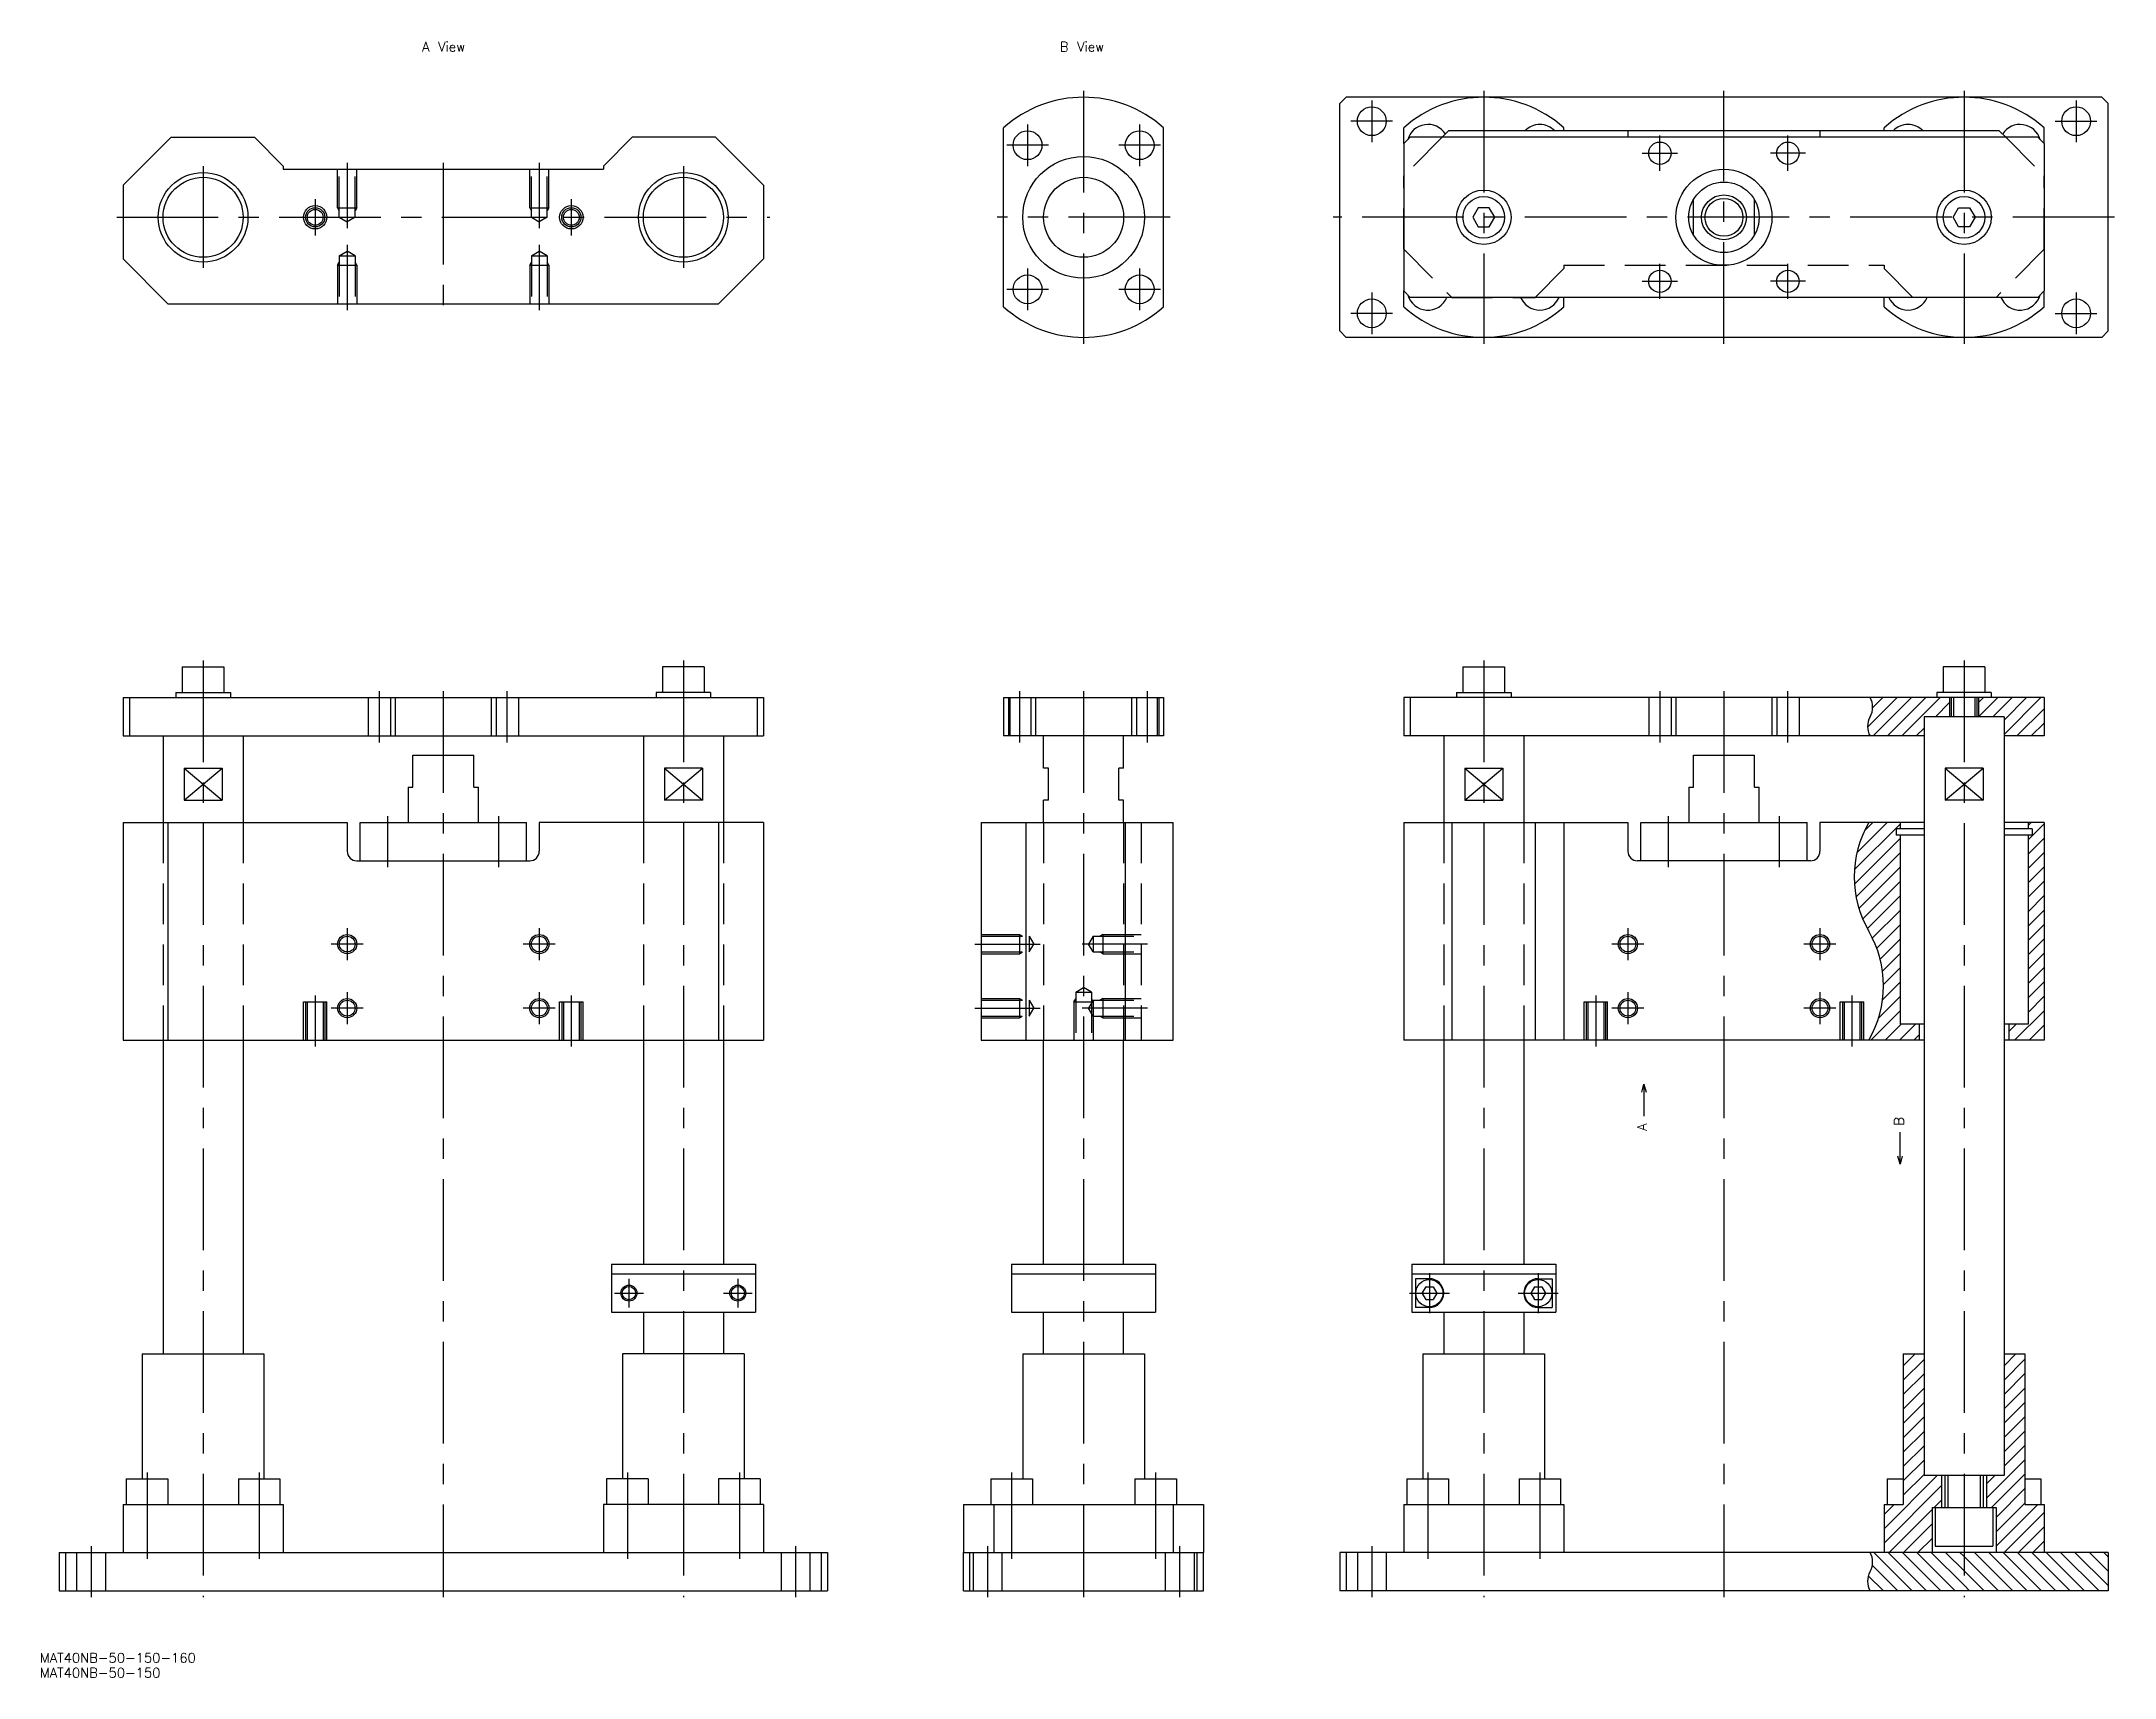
# Model space of a CAD drawing. Extents: x -325 to 322, y -456 to 55.
import ezdxf

# ---------------------------------------------------------------- set-up
doc = ezdxf.new("R2010")
doc.units = 0
doc.linetypes.add('CENTER', pattern=[50.8, 31.75, -6.35, 6.35, -6.35])
doc.linetypes.add('DASHED', pattern=[19.05, 12.7, -6.35])
doc.layers.get('0').update_dxf_attribs({"linetype": 'CONTINUOUS'})
doc.layers.add('CENTER', color=1, linetype='CENTER')
doc.styles.get("Standard").update_dxf_attribs({"font": 'txt.shx', "height": 3, "bigfont": 'bigfont.shx'})

# ---------------------------------------------------------------- blocks, each defined once
blk = doc.blocks.new('*U2')
at = {"color": 7, "linetype": 'CONTINUOUS'}
blk.add_text('MAT40NB-50-150-160', height=3, dxfattribs=at).set_placement((-326.01, -451.42))
blk = doc.blocks.new('*U3')
at = {"color": 7, "linetype": 'CONTINUOUS'}
blk.add_text('MAT40NB-50-150', height=3, dxfattribs=at).set_placement((-326.01, -456.07))
blk = doc.blocks.new('*U4')
at = {"color": 137, "linetype": 'CONTINUOUS'}
blk.add_text('A View', height=3, dxfattribs=at).set_placement((-206.61, 51.77))
blk = doc.blocks.new('*U5')
at = {"color": 137, "linetype": 'CONTINUOUS'}
blk.add_text('B View', height=3, dxfattribs=at).set_placement((-7.42, 51.77))
blk = doc.blocks.new('*U6')
at = {"color": 137, "linetype": 'CONTINUOUS'}
blk.add_text('A', height=3, rotation=90, dxfattribs=at).set_placement((175.92, -285.37))
blk = doc.blocks.new('_OPEN30')
at = {"color": 0, "linetype": 'BYBLOCK'}
for p, q in [((-1, 0.27), (0, 0)), ((0, 0), (-1, -0.27)), ((0, 0), (-1, 0))]:
    blk.add_line(p, q, dxfattribs=at)
blk = doc.blocks.new('*U7')
at = {"color": 137, "linetype": 'CONTINUOUS'}
blk.add_lwpolyline([(175, -273.198), (175, -280.698)], dxfattribs=at)
at = {"color": 137, "linetype": 'CONTINUOUS', "xscale": 2.5, "yscale": 2.5, "zscale": 2.5, "rotation": 90}
blk.add_blockref('_OPEN30', (175, -270.698), dxfattribs=at)
blk = doc.blocks.new('*U8')
at = {"color": 137, "linetype": 'CONTINUOUS'}
blk.add_lwpolyline([(255, -293.198), (255, -285.698)], dxfattribs=at)
at = {"color": 137, "linetype": 'CONTINUOUS', "xscale": 2.5, "yscale": 2.5, "zscale": 2.5, "rotation": 270}
blk.add_blockref('_OPEN30', (255, -295.698), dxfattribs=at)
blk = doc.blocks.new('*U9')
at = {"color": 137, "linetype": 'CONTINUOUS'}
blk.add_text('B', height=3, rotation=90, dxfattribs=at).set_placement((256.15, -283.71))

msp = doc.modelspace()

# ---------------------------------------------------------------- linework, layer by layer
at = {"color": 7, "linetype": 'CONTINUOUS'}
for p, q in [((80, 35.5), (82, 37.5)), ((80, -35.5), (80, 35.5)), ((318, 37.5), (82, 37.5)), ((320, 35.5), (318, 37.5)), ((320, -35.5), (320, 35.5)), ((-25, -27.95), (-25, 27.95)), ((25, -27.95), (25, 27.95)), ((100, 23), (100, 27.95)), ((114, 27), (112, 25)), ((286, 27), (114, 27)), ((150, 27), (150, 27.95)), ((170, 27), (170, 25)), ((230, 27), (230, 25)), ((250, 27), (250, 27.95)), ((286, 27), (288, 25)), ((300, 23), (300, 27.95)), ((-300, 10), (-285, 25)), ((-285, 25), (-259, 25)), ((-250, 16), (-259, 25)), ((-150, 16), (-141, 25)), ((-115, 25), (-141, 25)), ((-100, 10), (-115, 25)), ((100, 23), (102, 25)), ((100, 23), (100, -23)), ((298, 25), (102, 25)), ((300, 23), (298, 25)), ((300, 23), (300, -23)), ((-250, 16), (-250, 15)), ((-250, 15), (-150, 15)), ((-150, 16), (-150, 15)), ((-300, 10), (-300, -13)), ((-100, 10), (-100, -13)), ((123.28, 2.97), (121.57, 0)), ((121.57, 0), (123.28, -2.97)), ((126.71, 2.97), (123.28, 2.97)), ((128.43, 0), (126.71, 2.97)), ((126.71, -2.97), (128.43, 0)), ((190.5, -5.55), (190.5, 5.55)), ((209.5, -5.55), (209.5, 5.55)), ((271.57, 0), (273.29, 2.97)), ((273.29, -2.97), (271.57, 0)), ((273.29, 2.97), (276.71, 2.97)), ((276.71, 2.97), (278.43, 0)), ((278.43, 0), (276.71, -2.97)), ((123.28, -2.97), (126.71, -2.97)), ((276.71, -2.97), (273.29, -2.97)), ((-286, -27), (-300, -13)), ((-114, -27), (-100, -13)), ((100, -23), (102, -25)), ((100, -27.95), (100, -23)), ((298, -25), (102, -25)), ((150, -27.95), (150, -25)), ((250, -27.95), (250, -25)), ((300, -23), (298, -25)), ((300, -27.95), (300, -23)), ((-286, -27), (-114, -27)), ((80, -35.5), (82, -37.5)), ((318, -37.5), (82, -37.5)), ((320, -35.5), (318, -37.5)), ((-281.5, -140.4), (-281.5, -148.4)), ((-281.5, -140.4), (-268.5, -140.4)), ((-268.5, -140.4), (-268.5, -148.4)), ((-131.5, -140.4), (-131.5, -148.4)), ((-118.5, -140.4), (-131.5, -140.4)), ((-118.5, -140.4), (-118.5, -148.4)), ((118.5, -140.4), (118.5, -148.4)), ((118.5, -140.4), (131.5, -140.4)), ((131.5, -140.4), (131.5, -148.4)), ((268.5, -140.4), (268.5, -148.4)), ((281.5, -140.4), (268.5, -140.4)), ((281.5, -140.4), (281.5, -148.4)), ((-283.5, -148.4), (-266.5, -148.4)), ((-283.5, -148.4), (-283.5, -150)), ((-266.5, -148.4), (-266.5, -150)), ((-116.5, -148.4), (-133.5, -148.4)), ((-133.5, -148.4), (-133.5, -150)), ((-116.5, -148.4), (-116.5, -150)), ((116.5, -148.4), (133.5, -148.4)), ((116.5, -148.4), (116.5, -150)), ((133.5, -148.4), (133.5, -150)), ((283.5, -148.4), (266.5, -148.4)), ((266.5, -148.4), (266.5, -150)), ((283.5, -148.4), (283.5, -150)), ((-300, -150), (-100, -150)), ((-300, -150), (-300, -162)), ((-298, -150), (-298, -162)), ((-102, -150), (-102, -162)), ((-100, -150), (-100, -162)), ((-25, -150), (-25, -162)), ((-25, -150), (25, -150)), ((-23, -150), (-23, -162)), ((23, -150), (23, -162)), ((25, -150), (25, -162)), ((300, -150), (100, -150)), ((100, -150), (100, -162)), ((102, -150), (102, -162)), ((270.5, -150), (270.5, -156)), ((271, -150), (271, -156)), ((279, -150), (279, -156)), ((279.5, -150), (279.5, -156)), ((300, -150), (300, -162)), ((262.5, -156), (262.5, -393)), ((275, -156), (262.5, -156)), ((287.5, -156), (275, -156)), ((287.5, -156), (287.5, -393)), ((-300, -162), (-100, -162)), ((-287.5, -162), (-287.5, -189)), ((-262.5, -162), (-262.5, -189)), ((-209.5, -178), (-209.5, -168)), ((-209.5, -168), (-190.5, -168)), ((-190.5, -178), (-190.5, -168)), ((-137.5, -162), (-137.5, -189)), ((-112.5, -162), (-112.5, -189)), ((25, -162), (-25, -162)), ((-12.5, -172), (-12.5, -162)), ((12.5, -172), (12.5, -162)), ((262.4, -162), (100, -162)), ((112.5, -162), (112.5, -189)), ((137.5, -162), (137.5, -189)), ((190.5, -178), (190.5, -168)), ((190.5, -168), (209.5, -168)), ((209.5, -178), (209.5, -168)), ((300, -162), (287.6, -162)), ((-280.94, -172), (-280.94, -182)), ((-280.94, -172), (-269.06, -172)), ((-269.06, -172), (-269.06, -182)), ((-119.06, -172), (-130.94, -172)), ((-130.94, -172), (-130.94, -182)), ((-119.06, -172), (-119.06, -182)), ((-11, -172), (-12.5, -172)), ((-11, -182), (-11, -172)), ((11, -182), (11, -172)), ((12.5, -172), (11, -172)), ((119.06, -172), (130.94, -172)), ((119.06, -172), (119.06, -182)), ((130.94, -172), (130.94, -182)), ((269.06, -172), (269.06, -182)), ((280.94, -172), (269.06, -172)), ((280.94, -172), (280.94, -182)), ((-211, -178), (-209.5, -178)), ((-211, -178), (-211, -189)), ((-190.5, -178), (-189, -178)), ((-189, -189), (-189, -178)), ((189, -178), (190.5, -178)), ((189, -178), (189, -189)), ((209.5, -178), (211, -178)), ((211, -189), (211, -178)), ((-280.94, -182), (-269.06, -182)), ((-119.06, -182), (-130.94, -182)), ((-12.5, -189), (-12.5, -182)), ((-11, -182), (-12.5, -182)), ((12.5, -182), (11, -182)), ((12.5, -189), (12.5, -182)), ((119.06, -182), (130.94, -182)), ((280.94, -182), (269.06, -182)), ((-300, -189), (-300, -257)), ((-300, -189), (-230, -189)), ((-286, -189), (-286, -257)), ((-230, -189), (-230, -198)), ((-226, -201), (-226, -189)), ((-226, -189), (-174, -189)), ((-174, -201), (-174, -189)), ((-100, -189), (-170, -189)), ((-170, -189), (-170, -198)), ((-114, -189), (-114, -257)), ((-100, -189), (-100, -257)), ((-32, -189), (28, -189)), ((-32, -189), (-32, -257)), ((-18, -189), (-18, -257)), ((13, -189), (13, -257)), ((28, -257), (28, -189)), ((100, -189), (100, -257)), ((100, -189), (170, -189)), ((115, -189), (115, -257)), ((141, -189), (141, -257)), ((150, -189), (150, -257)), ((170, -189), (170, -198)), ((174, -189), (226, -189)), ((174, -201), (174, -189)), ((226, -201), (226, -189)), ((262.5, -189), (230, -189)), ((230, -189), (230, -198)), ((262.5, -191), (253.75, -191)), ((253.75, -191), (253.75, -193)), ((262.5, -193), (253.75, -193)), ((255, -189), (255, -191)), ((255, -193), (255, -252)), ((300, -189), (287.5, -189)), ((296.25, -191), (287.5, -191)), ((296.25, -193), (287.5, -193)), ((295, -189), (295, -191)), ((295, -193), (295, -252)), ((296.25, -191), (296.25, -193)), ((300, -189), (300, -257)), ((-227, -201), (-173, -201)), ((227, -201), (173, -201)), ((262.5, -252), (255, -252)), ((261, -252), (261, -257)), ((295, -252), (287.5, -252)), ((289, -252), (289, -257)), ((-300, -257), (-100, -257)), ((-287.5, -257), (-287.5, -355)), ((-262.5, -257), (-262.5, -355)), ((-137.5, -257), (-137.5, -327)), ((-112.5, -257), (-112.5, -327)), ((-32, -257), (28, -257)), ((-12.5, -327), (-12.5, -257)), ((12.5, -327), (12.5, -257)), ((262.5, -257), (100, -257)), ((112.5, -257), (112.5, -327)), ((137.5, -257), (137.5, -327)), ((300, -257), (287.5, -257)), ((-147.5, -327), (-102.5, -327)), ((-147.5, -327), (-147.5, -342)), ((-147.5, -330), (-102.5, -330)), ((-102.5, -327), (-102.5, -342)), ((-22.5, -327), (22.5, -327)), ((-22.5, -327), (-22.5, -342)), ((-22.5, -330), (22.5, -330)), ((22.5, -327), (22.5, -342)), ((102.5, -327), (147.5, -327)), ((102.5, -327), (102.5, -342)), ((102.5, -330), (147.5, -330)), ((147.5, -327), (147.5, -342)), ((108, -331.5), (103.62, -331.5)), ((103.62, -331.5), (103.62, -340.5)), ((106.85, -334), (105.69, -336)), ((105.69, -336), (106.85, -338)), ((106.85, -334), (109.15, -334)), ((109.15, -334), (110.31, -336)), ((110.31, -336), (109.15, -338)), ((140.85, -334), (139.69, -336)), ((139.69, -336), (140.85, -338)), ((140.85, -334), (143.15, -334)), ((142, -331.5), (146.38, -331.5)), ((143.15, -334), (144.31, -336)), ((144.31, -336), (143.15, -338)), ((146.38, -331.5), (146.38, -340.5)), ((-147.5, -342), (-102.5, -342)), ((-137.5, -342), (-137.5, -355)), ((-112.5, -342), (-112.5, -355)), ((-22.5, -342), (22.5, -342)), ((-12.5, -355), (-12.5, -342)), ((12.5, -355), (12.5, -342)), ((102.5, -342), (147.5, -342)), ((108, -340.5), (103.62, -340.5)), ((106.85, -338), (109.15, -338)), ((112.5, -342), (112.5, -355)), ((137.5, -342), (137.5, -355)), ((140.85, -338), (143.15, -338)), ((142, -340.5), (146.38, -340.5)), ((-294, -355), (-256, -355)), ((-294, -355), (-294, -394)), ((-256, -355), (-256, -394)), ((-106, -355), (-144, -355)), ((-144, -355), (-144, -394)), ((-106, -355), (-106, -394)), ((-19, -355), (19, -355)), ((-19, -355), (-19, -394)), ((19, -355), (19, -394)), ((106, -355), (144, -355)), ((106, -355), (106, -394)), ((144, -355), (144, -394)), ((256, -355), (256, -402)), ((256, -355), (262.5, -355)), ((287.5, -355), (294, -355)), ((294, -355), (294, -402)), ((-299, -394), (-286, -394)), ((-299, -394), (-299, -402)), ((-286, -394), (-286, -402)), ((-264, -394), (-251, -394)), ((-264, -394), (-264, -402)), ((-251, -394), (-251, -402)), ((-136, -394), (-149, -394)), ((-149, -394), (-149, -402)), ((-136, -394), (-136, -402)), ((-101, -394), (-114, -394)), ((-114, -394), (-114, -402)), ((-101, -394), (-101, -402)), ((-29, -394), (-16, -394)), ((-29, -394), (-29, -402)), ((-16, -394), (-16, -402)), ((16, -394), (29, -394)), ((16, -394), (16, -402)), ((29, -394), (29, -402)), ((101, -394), (114, -394)), ((101, -394), (101, -402)), ((114, -394), (114, -402)), ((136, -394), (149, -394)), ((136, -394), (136, -402)), ((149, -394), (149, -402)), ((251, -394), (256, -394)), ((251, -394), (251, -402)), ((287.5, -393), (262.5, -393)), ((268, -393), (268, -403)), ((269, -393), (269, -403)), ((281, -393), (281, -403)), ((282, -393), (282, -403)), ((294, -394), (299, -394)), ((299, -394), (299, -402)), ((-300, -402), (-250, -402)), ((-300, -402), (-300, -417)), ((-250, -402), (-250, -417)), ((-100, -402), (-150, -402)), ((-150, -402), (-150, -417)), ((-100, -402), (-100, -417)), ((-37.5, -402), (37.5, -402)), ((-37.5, -402), (-37.5, -417)), ((-27.95, -417), (-27.95, -402)), ((27.95, -402), (27.95, -417)), ((37.5, -402), (37.5, -417)), ((100, -402), (150, -402)), ((100, -402), (100, -417)), ((150, -402), (150, -417)), ((250, -402), (250, -417)), ((250, -402), (256, -402)), ((265, -403), (265, -417)), ((265, -403), (285, -403)), ((266, -403), (266, -415)), ((284, -403), (284, -415)), ((285, -403), (285, -417)), ((294, -402), (300, -402)), ((300, -402), (300, -417)), ((-320, -417), (-80, -417)), ((-320, -417), (-320, -429)), ((-318, -417), (-318, -429)), ((-82, -417), (-82, -429)), ((-80, -417), (-80, -429)), ((-37.5, -417), (37.5, -417)), ((-37.5, -429), (-37.5, -417)), ((-35.5, -429), (-35.5, -417)), ((35.5, -429), (35.5, -417)), ((37.5, -429), (37.5, -417)), ((320, -417), (80, -417)), ((80, -417), (80, -429)), ((82, -417), (82, -429)), ((266, -415), (284, -415)), ((320, -417), (320, -429)), ((-320, -429), (-80, -429)), ((-37.5, -429), (37.5, -429)), ((320, -429), (80, -429))]:
    msp.add_line(p, q, dxfattribs=at)
at = {"color": 3, "linetype": 'DASHED'}
for p, q in [((112, 25), (100, 13)), ((288, 25), (300, 13)), ((-233, 3), (-233, 15)), ((-232.46, 0), (-232.46, 15)), ((-227.54, 0), (-227.54, 15)), ((-227, 3), (-227, 15)), ((-173, 3), (-173, 15)), ((-172.46, 0), (-172.46, 15)), ((-167.54, 0), (-167.54, 15)), ((-167, 3), (-167, 15)), ((100, -10), (100, 13)), ((300, -10), (300, 13)), ((-233, 3), (-227, 3)), ((-233, 3), (-232.46, 2.06)), ((-232.46, 0), (-227.54, 0)), ((-232.46, 0), (-230, -1.42)), ((-227.54, 0), (-230, -1.42)), ((-227, 3), (-227.54, 2.06)), ((-173, 3), (-167, 3)), ((-173, 3), (-172.46, 2.06)), ((-172.46, 0), (-170, -1.42)), ((-172.46, 0), (-167.54, 0)), ((-167.54, 0), (-170, -1.42)), ((-167, 3), (-167.54, 2.06)), ((-232.46, -12), (-230, -10.58)), ((-232.46, -12), (-232.46, -27)), ((-232.46, -12), (-227.54, -12)), ((-227.54, -12), (-230, -10.58)), ((-227.54, -12), (-227.54, -27)), ((-172.46, -12), (-170, -10.58)), ((-172.46, -12), (-172.46, -27)), ((-172.46, -12), (-167.54, -12)), ((-167.54, -12), (-170, -10.58)), ((-167.54, -12), (-167.54, -27)), ((100, -10), (115, -25)), ((300, -10), (285, -25)), ((-233, -15), (-232.46, -14.06)), ((-233, -15), (-233, -27)), ((-233, -15), (-227, -15)), ((-227, -15), (-227.54, -14.06)), ((-227, -15), (-227, -27)), ((-173, -15), (-172.46, -14.06)), ((-173, -15), (-173, -27)), ((-173, -15), (-167, -15)), ((-167, -15), (-167.54, -14.06)), ((-167, -15), (-167, -27)), ((141, -25), (150, -16)), ((150, -15), (250, -15)), ((150, -15), (150, -16)), ((250, -15), (250, -16)), ((259, -25), (250, -16)), ((115, -25), (141, -25)), ((285, -25), (259, -25)), ((-223.5, -150), (-223.5, -162)), ((-216.5, -150), (-216.5, -162)), ((-215, -150), (-215, -162)), ((-185, -150), (-185, -162)), ((-183.5, -150), (-183.5, -162)), ((-176.5, -150), (-176.5, -162)), ((-23.5, -150), (-23.5, -162)), ((-16.5, -150), (-16.5, -162)), ((-15, -150), (-15, -162)), ((15, -150), (15, -162)), ((16.5, -150), (16.5, -162)), ((23.5, -150), (23.5, -162)), ((176.5, -150), (176.5, -162)), ((183.5, -150), (183.5, -162)), ((185, -150), (185, -162)), ((215, -150), (215, -162)), ((216.5, -150), (216.5, -162)), ((223.5, -150), (223.5, -162)), ((-287.5, -189), (-287.5, -257)), ((-262.5, -189), (-262.5, -257)), ((-137.5, -189), (-137.5, -257)), ((-112.5, -189), (-112.5, -257)), ((-12.5, -189), (-12.5, -257)), ((12.5, -189), (12.5, -257)), ((18, -189), (18, -257)), ((112.5, -189), (112.5, -257)), ((137.5, -189), (137.5, -257)), ((-32, -224), (-20, -224)), ((-32, -224.54), (-17, -224.54)), ((-20, -224), (-20, -230)), ((-20, -224), (-19.06, -224.54)), ((-17, -224.54), (-17, -229.46)), ((-17, -224.54), (-15.58, -227)), ((3, -224.54), (1.58, -227)), ((3, -224.54), (18, -224.54)), ((3, -224.54), (3, -229.46)), ((6, -224), (5.06, -224.54)), ((6, -224), (18, -224)), ((6, -224), (6, -230)), ((-32, -229.46), (-17, -229.46)), ((-32, -230), (-20, -230)), ((-20, -230), (-19.06, -229.46)), ((-17, -229.46), (-15.58, -227)), ((3, -229.46), (1.58, -227)), ((3, -229.46), (18, -229.46)), ((6, -230), (5.06, -229.46)), ((6, -230), (18, -230)), ((-243.65, -257), (-243.65, -245)), ((-243.65, -245), (-236.35, -245)), ((-243, -245), (-243, -257)), ((-242.46, -245), (-242.46, -257)), ((-237.54, -245), (-237.54, -257)), ((-237, -245), (-237, -257)), ((-236.35, -257), (-236.35, -245)), ((-163.65, -257), (-163.65, -245)), ((-163.65, -245), (-156.35, -245)), ((-163, -245), (-163, -257)), ((-162.46, -245), (-162.46, -257)), ((-157.54, -245), (-157.54, -257)), ((-157, -245), (-157, -257)), ((-156.35, -257), (-156.35, -245)), ((-32, -244), (-20, -244)), ((-32, -244.54), (-17, -244.54)), ((-20, -244), (-20, -250)), ((-20, -244), (-19.06, -244.54)), ((-17, -244.54), (-17, -249.46)), ((-17, -244.54), (-15.58, -247)), ((-3, -245), (-2.46, -244.06)), ((-3, -245), (-3, -257)), ((-3, -245), (3, -245)), ((-2.46, -242), (0, -240.58)), ((-2.46, -242), (-2.46, -257)), ((-2.46, -242), (2.46, -242)), ((2.46, -242), (0, -240.58)), ((3, -244.54), (1.58, -247)), ((2.46, -242), (2.46, -257)), ((3, -245), (2.46, -244.06)), ((3, -244.54), (18, -244.54)), ((3, -244.54), (3, -249.46)), ((3, -245), (3, -257)), ((6, -244), (5.06, -244.54)), ((6, -244), (18, -244)), ((6, -244), (6, -250)), ((156.35, -245), (163.65, -245)), ((156.35, -257), (156.35, -245)), ((157, -245), (157, -257)), ((157.54, -245), (157.54, -257)), ((162.46, -245), (162.46, -257)), ((163, -245), (163, -257)), ((163.65, -257), (163.65, -245)), ((236.35, -257), (236.35, -245)), ((236.35, -245), (243.65, -245)), ((237, -245), (237, -257)), ((237.54, -245), (237.54, -257)), ((242.46, -245), (242.46, -257)), ((243, -245), (243, -257)), ((243.65, -257), (243.65, -245)), ((-32, -249.46), (-17, -249.46)), ((-32, -250), (-20, -250)), ((-20, -250), (-19.06, -249.46)), ((-17, -249.46), (-15.58, -247)), ((3, -249.46), (1.58, -247)), ((3, -249.46), (18, -249.46)), ((6, -250), (5.06, -249.46)), ((6, -250), (18, -250)), ((-314.5, -417), (-314.5, -429)), ((-305.5, -417), (-305.5, -429)), ((-94.5, -417), (-94.5, -429)), ((-85.5, -417), (-85.5, -429)), ((-34.5, -417), (-34.5, -429)), ((-25.5, -417), (-25.5, -429)), ((25.5, -417), (25.5, -429)), ((34.5, -417), (34.5, -429)), ((85.5, -417), (85.5, -429)), ((94.5, -417), (94.5, -429))]:
    msp.add_line(p, q, dxfattribs=at)
at = {"color": 3, "linetype": 'CONTINUOUS'}
for p, q in [((244.85, -159.26), (254.11, -150)), ((246.45, -153.17), (249.62, -150)), ((246.6, -162), (258.6, -150)), ((251.09, -162), (263.09, -150)), ((255.58, -162), (267.58, -150)), ((266.07, -156), (270.5, -151.57)), ((271.68, -150), (271.68, -156)), ((278.32, -150), (278.32, -156)), ((279.5, -151.55), (281.05, -150)), ((279.54, -156), (285.54, -150)), ((284.03, -156), (290.03, -150)), ((287.5, -161.51), (299.01, -150)), ((287.5, -157.02), (294.52, -150)), ((291.5, -162), (300, -153.5)), ((260.07, -162), (262.5, -159.57)), ((295.99, -162), (300, -157.99)), ((-280.94, -172), (-269.06, -182)), ((-280.94, -182), (-269.06, -172)), ((-130.94, -172), (-119.06, -182)), ((-130.94, -182), (-119.06, -172)), ((119.06, -172), (130.94, -182)), ((119.06, -182), (130.94, -172)), ((269.06, -172), (280.94, -182)), ((269.06, -182), (280.94, -172)), ((240.79, -203.73), (255, -189.52)), ((240.79, -208.23), (255, -194.01)), ((241.56, -198.48), (251.03, -189)), ((243.89, -191.65), (246.54, -189)), ((295, -189.93), (295.93, -189)), ((295, -194.42), (300, -189.42)), ((295, -198.91), (300, -193.91)), ((241.29, -212.22), (255, -198.5)), ((295, -203.4), (300, -198.4)), ((242.16, -215.83), (255, -202.99)), ((295, -207.89), (300, -202.89)), ((243.35, -219.13), (255, -207.48)), ((244.8, -222.17), (255, -211.97)), ((295, -212.38), (300, -207.38)), ((295, -216.87), (300, -211.87)), ((246.38, -225.09), (255, -216.46)), ((295, -221.36), (300, -216.36)), ((247.72, -228.23), (255, -220.95)), ((248.78, -231.66), (255, -225.44)), ((295, -225.85), (300, -220.85)), ((295, -230.34), (300, -225.34)), ((249.51, -235.42), (255, -229.93)), ((295, -234.84), (300, -229.84)), ((249.54, -244.37), (255, -238.91)), ((249.82, -239.6), (255, -234.42)), ((295, -239.33), (300, -234.33)), ((295, -243.82), (300, -238.82)), ((248.28, -250.12), (255, -243.4)), ((295, -248.31), (300, -243.31)), ((245.89, -257), (255, -247.89)), ((250.38, -257), (255.38, -252)), ((254.87, -257), (259.87, -252)), ((289, -254.31), (291.31, -252)), ((290.8, -257), (300, -247.8)), ((295.29, -257), (300, -252.29)), ((259.36, -257), (261, -255.36)), ((299.78, -257), (300, -256.78)), ((256, -358.74), (259.74, -355)), ((287.5, -358.67), (291.17, -355)), ((256, -363.23), (262.5, -356.73)), ((256, -367.72), (262.5, -361.22)), ((287.5, -363.16), (294, -356.66)), ((287.5, -367.65), (294, -361.15)), ((256, -372.21), (262.5, -365.71)), ((287.5, -372.14), (294, -365.64)), ((256, -376.7), (262.5, -370.2)), ((256, -381.19), (262.5, -374.69)), ((287.5, -376.63), (294, -370.13)), ((287.5, -381.12), (294, -374.62)), ((256, -385.68), (262.5, -379.18)), ((287.5, -385.61), (294, -379.11)), ((256, -390.17), (262.5, -383.67)), ((256, -394.66), (262.5, -388.16)), ((282, -400.09), (294, -388.09)), ((287.5, -390.1), (294, -383.6)), ((250, -409.64), (266.64, -393)), ((256, -399.15), (262.5, -392.65)), ((269.95, -393), (269.95, -403)), ((280.05, -393), (280.05, -403)), ((282, -395.6), (284.6, -393)), ((283.58, -403), (294, -392.58)), ((250, -414.13), (268, -396.13)), ((265.62, -403), (268, -400.62)), ((285, -406.07), (294, -397.07)), ((250, -405.15), (253.15, -402)), ((251.62, -417), (265, -403.62)), ((285, -410.56), (294, -401.56)), ((285, -415.05), (298.05, -402)), ((287.54, -417), (300, -404.54)), ((256.11, -417), (265, -408.11)), ((260.6, -417), (265, -412.6)), ((292.03, -417), (300, -409.03)), ((296.52, -417), (300, -413.52)), ((258.79, -429), (246.79, -417)), ((263.28, -429), (251.28, -417)), ((267.77, -429), (255.77, -417)), ((272.26, -429), (260.26, -417)), ((275, -427.25), (264.75, -417)), ((275, -422.76), (269.24, -417)), ((275, -418.27), (273.73, -417)), ((285.73, -429), (275, -418.27)), ((290.22, -429), (278.22, -417)), ((294.71, -429), (282.71, -417)), ((299.2, -429), (287.2, -417)), ((303.69, -429), (291.69, -417)), ((308.18, -429), (296.18, -417)), ((312.67, -429), (300.67, -417)), ((317.16, -429), (305.16, -417)), ((320, -427.35), (309.65, -417)), ((320, -422.86), (314.14, -417)), ((320, -418.37), (318.63, -417)), ((249.81, -429), (245.1, -424.29)), ((254.3, -429), (246.36, -421.06)), ((281.24, -429), (275, -422.76)), ((276.75, -429), (275, -427.25))]:
    msp.add_line(p, q, dxfattribs=at)
at = {"color": 7, "linetype": 'CONTINUOUS'}
for centre, radius in [((90, 30), 4.5), ((310, 30), 4.5), ((-17.5, 22.5), 4.5), ((17.5, 22.5), 4.5), ((180, 20), 3.5), ((220, 20), 3.5), ((-275, 0), 14), ((-125, 0), 14), ((0, 0), 19), ((200, 0), 15), ((-275, 0), 12.5), ((-125, 0), 12.5), ((0, 0), 12.5), ((125, 0), 8.5), ((125, 0), 6.5), ((200, 0), 11), ((275, 0), 8.5), ((275, 0), 6.5), ((-240, 0), 3.65), ((-240, 0), 2.46), ((-160, 0), 3.65), ((-160, 0), 2.46), ((200, 0), 5.92), ((-17.5, -22.5), 4.5), ((17.5, -22.5), 4.5), ((180, -20), 3.5), ((220, -20), 3.5), ((90, -30), 4.5), ((310, -30), 4.5), ((-230, -227), 2.46), ((-170, -227), 2.46), ((170, -227), 2.46), ((230, -227), 2.46), ((-230, -247), 2.46), ((-170, -247), 2.46), ((170, -247), 2.46), ((230, -247), 2.46), ((-142, -336), 2.07), ((-108, -336), 2.07), ((108, -336), 4.25), ((142, -336), 4.25)]:
    msp.add_circle(centre, radius, dxfattribs=at)
at = {"color": 3, "linetype": 'CONTINUOUS'}
for centre, radius in [((200, 0), 7), ((-240, 0), 3), ((-160, 0), 3), ((-230, -227), 3), ((-170, -227), 3), ((170, -227), 3), ((230, -227), 3), ((-230, -247), 3), ((-170, -247), 3), ((170, -247), 3), ((230, -247), 3), ((-142, -336), 2.5), ((-108, -336), 2.5)]:
    msp.add_circle(centre, radius, dxfattribs=at)
at = {"color": 7, "linetype": 'CONTINUOUS'}
for centre, radius, start, end in [((0, 0), 37.5, 48.18969, 131.81031), ((125, 0), 37.5, 48.18969, 131.81031), ((275, 0), 37.5, 48.18969, 131.81031), ((107.5, 22.5), 6.5, 32.43358, 164.50819), ((142.5, 22.5), 6.5, 43.81306, 136.18694), ((257.5, 22.5), 6.5, 43.81306, 136.18694), ((292.5, 22.5), 6.5, 15.49181, 147.56642), ((107.5, -22.5), 6.5, 195.49181, 337.38014), ((142.5, -22.5), 6.5, 202.61986, 337.38014), ((257.5, -22.5), 6.5, 202.61986, 337.38014), ((292.5, -22.5), 6.5, 202.61986, 344.50819), ((0, 0), 37.5, 228.18969, 311.81031), ((125, 0), 37.5, 228.18969, 311.81031), ((275, 0), 37.5, 228.18969, 311.81031), ((-227, -198), 3, 180, 270), ((-173, -198), 3, 270, 0), ((173, -198), 3, 180, 270), ((227, -198), 3, 270, 0), ((108, -336), 4.5, 270, 90), ((142, -336), 4.5, 90, 270)]:
    msp.add_arc(centre, radius, start, end, dxfattribs=at)
at = {"color": 3, "linetype": 'CONTINUOUS'}
for centre, radius, start, end in [((240.45, -153), 6, 330, 30), ((250.85, -159), 6, 150.00001, 209.99997), ((274.71, -206), 34, 150, 210), ((215.82, -240), 34, 330.00003, 29.99999), ((240.45, -420), 6, 330, 30), ((250.85, -426), 6, 150.00001, 209.99997)]:
    msp.add_arc(centre, radius, start, end, dxfattribs=at)
at = {"layer": 'CENTER', "color": 1, "linetype": 'CENTER'}
for p, q in [((0, 39.5), (0, -39.5)), ((125, 39.5), (125, -39.5)), ((200, -39.5), (200, 39.5)), ((275, 39.5), (275, -39.5)), ((90, 36.5), (90, 23.5)), ((310, 36.5), (310, 23.5)), ((-17.5, 29), (-17.5, 16)), ((17.5, 29), (17.5, 16)), ((96.5, 30), (83.5, 30)), ((303.5, 30), (316.5, 30)), ((-11, 22.5), (-24, 22.5)), ((24, 22.5), (11, 22.5)), ((174.5, 20), (185.5, 20)), ((180, 14.5), (180, 25.5)), ((225.5, 20), (214.5, 20)), ((220, 14.5), (220, 25.5)), ((-275, 16), (-275, -16)), ((-230, 17), (-230, -3.42)), ((-200, 17), (-200, -29)), ((-170, 17), (-170, -3.42)), ((-125, 16), (-125, -16)), ((-302, 0), (-98, 0)), ((-240, 5.65), (-240, -5.65)), ((-160, 5.65), (-160, -5.65)), ((27, 0), (-27, 0)), ((322, 0), (78, 0)), ((-230, -8.58), (-230, -29)), ((-170, -8.58), (-170, -29)), ((-17.5, -16), (-17.5, -29)), ((17.5, -16), (17.5, -29)), ((180, -25.5), (180, -14.5)), ((220, -25.5), (220, -14.5)), ((-11, -22.5), (-24, -22.5)), ((24, -22.5), (11, -22.5)), ((90, -23.5), (90, -36.5)), ((174.5, -20), (185.5, -20)), ((225.5, -20), (214.5, -20)), ((310, -23.5), (310, -36.5)), ((96.5, -30), (83.5, -30)), ((303.5, -30), (316.5, -30)), ((-275, -138.4), (-275, -431)), ((-125, -138.4), (-125, -431)), ((125, -138.4), (125, -431)), ((275, -138.4), (275, -431)), ((-220, -148), (-220, -164)), ((-200, -148), (-200, -431)), ((-180, -164), (-180, -148)), ((-20, -148), (-20, -164)), ((0, -148), (0, -431)), ((20, -164), (20, -148)), ((180, -148), (180, -164)), ((200, -148), (200, -431)), ((220, -164), (220, -148)), ((-217.32, -203), (-217.32, -187)), ((-182.68, -203), (-182.68, -187)), ((182.68, -203), (182.68, -187)), ((217.32, -203), (217.32, -187)), ((-230, -222), (-230, -232)), ((-170, -222), (-170, -232)), ((170, -222), (170, -232)), ((230, -222), (230, -232)), ((-225, -227), (-235, -227)), ((-165, -227), (-175, -227)), ((-34, -227), (-13.58, -227)), ((20, -227), (-0.42, -227)), ((175, -227), (165, -227)), ((235, -227), (225, -227)), ((-240, -243), (-240, -259)), ((-230, -242), (-230, -252)), ((-170, -242), (-170, -252)), ((-160, -243), (-160, -259)), ((160, -243), (160, -259)), ((170, -242), (170, -252)), ((230, -242), (230, -252)), ((240, -243), (240, -259)), ((-225, -247), (-235, -247)), ((-165, -247), (-175, -247)), ((-34, -247), (-13.58, -247)), ((20, -247), (-0.42, -247)), ((175, -247), (165, -247)), ((235, -247), (225, -247)), ((108, -329.75), (108, -342.25)), ((142, -329.75), (142, -342.25)), ((-146.5, -336), (-137.5, -336)), ((-142, -331.5), (-142, -340.5)), ((-112.5, -336), (-103.5, -336)), ((-108, -331.5), (-108, -340.5)), ((101.75, -336), (114.25, -336)), ((135.75, -336), (148.25, -336)), ((-292.5, -392), (-292.5, -419)), ((-257.5, -392), (-257.5, -419)), ((-142.5, -392), (-142.5, -419)), ((-107.5, -392), (-107.5, -419)), ((-22.5, -392), (-22.5, -419)), ((22.5, -392), (22.5, -419)), ((107.5, -392), (107.5, -419)), ((142.5, -392), (142.5, -419)), ((-310, -415), (-310, -431)), ((-90, -415), (-90, -431)), ((-30, -415), (-30, -431)), ((30, -415), (30, -431)), ((90, -415), (90, -431))]:
    msp.add_line(p, q, dxfattribs=at)

# ---------------------------------------------------------------- block references
at = {"color": 7, "linetype": 'CONTINUOUS'}
for name in ['*U4', '*U5', '*U7', '*U6', '*U9', '*U8', '*U2', '*U3']:
    msp.add_blockref(name, (0, 0), dxfattribs=at)

doc.saveas('drawing.dxf')
